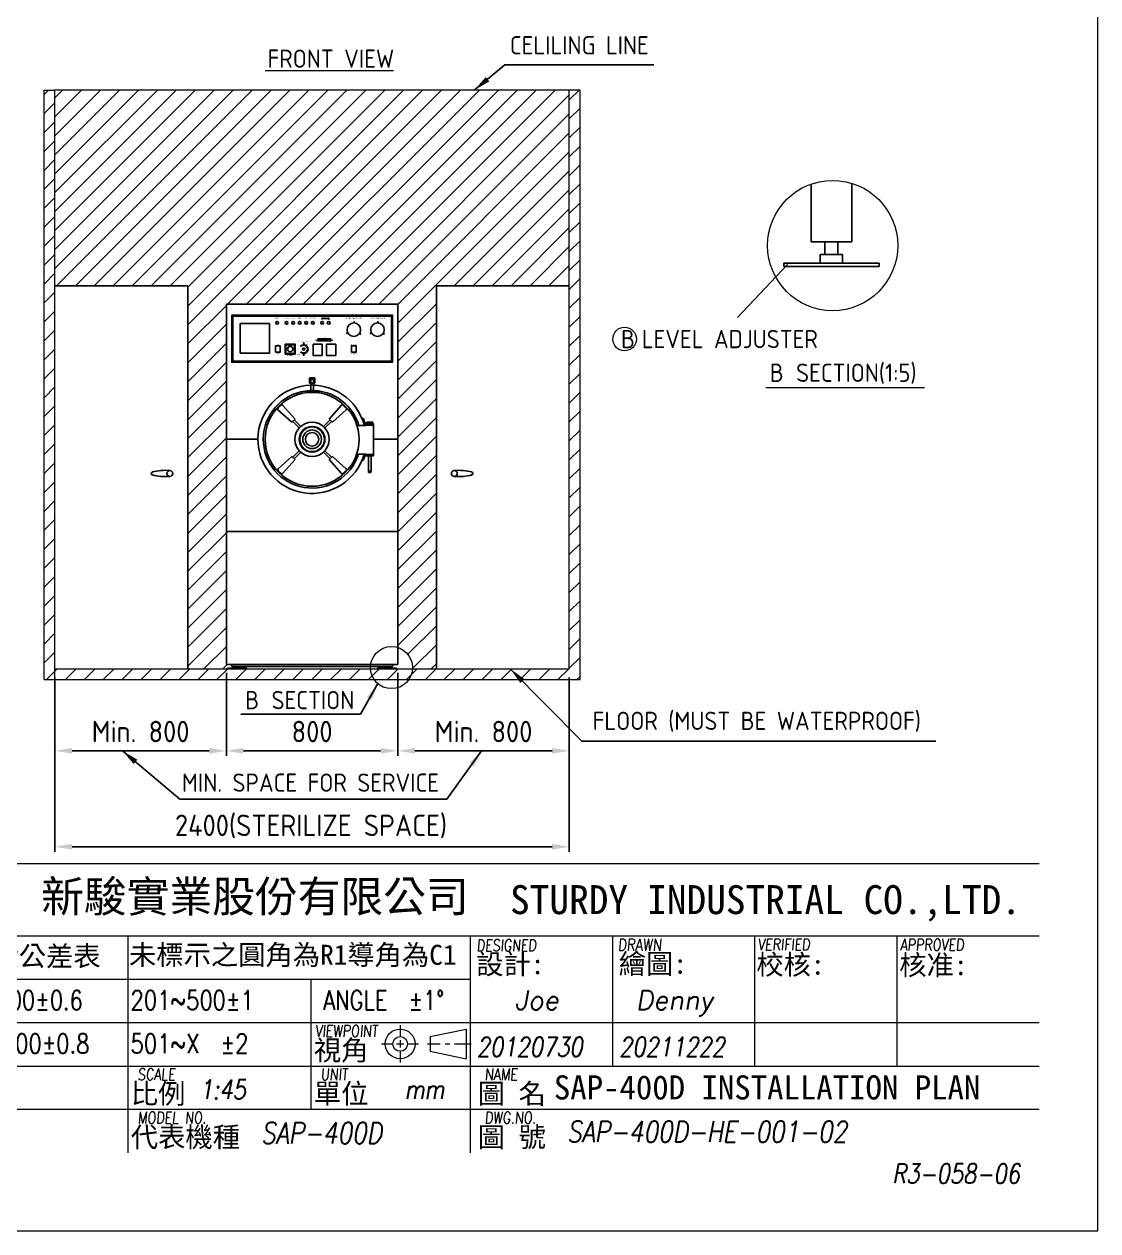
# Model space of a CAD drawing. Header units: millimetres. Extents: x -12618 to 28728, y 520 to 9790.
# Drawn here: x 23718 to 28728, y 520 to 6149 of the extents above; entities that cross this region are included whole.
import ezdxf

# ---------------------------------------------------------------- set-up
doc = ezdxf.new("R2010")
doc.units = ezdxf.units.MM
doc.header["$MEASUREMENT"] = 0
doc.linetypes.add('HIDDEN', pattern=[9.525, 6.35, -3.175])
doc.layers.get('0').update_dxf_attribs({"lineweight": 25})
for name, color, linetype, lineweight in [('D', 3, 'Continuous', 13), ('F', 7, 'Continuous', 15), ('H', 2, 'HIDDEN', 15), ('S', 4, 'Continuous', 15), ('T', 4, 'Continuous', 15)]:
    doc.layers.add(name, color=color, linetype=linetype, lineweight=lineweight)
doc.styles.get("Standard").update_dxf_attribs({"font": 'KAIU.TTF'})
doc.styles.add('STU25', font='isocp2.shx')
doc.styles.add('Text', font='romans.shx', dxfattribs={"width": 0.8, "oblique": 10})
doc.dimstyles.new('STU25', dxfattribs={"dimscale": 40, "dimtxt": 2.5, "dimasz": 2, "dimexe": 0.6, "dimexo": 1, "dimgap": 1, "dimtad": 1, "dimdsep": 46, "dimtxsty": 'STU25', "dimcen": 2, "dimazin": 2, "dimtfac": 1, "dimtmove": 0, "dimatfit": 3, "dimfxl": 0, "dimtolj": 1, "dimtzin": 0, "dimarcsym": 0})
doc.dimstyles.new('STU25$7', dxfattribs={"dimscale": 40, "dimtxt": 2.5, "dimasz": 2, "dimexe": 1.25, "dimexo": 0.625, "dimgap": 1, "dimtad": 0, "dimdec": 4, "dimdsep": 46, "dimtxsty": 'STU25', "dimcen": 2.5, "dimazin": 2, "dimtfac": 1, "dimtdec": 4, "dimtmove": 0, "dimatfit": 3, "dimfxl": 0, "dimtolj": 1, "dimtzin": 0, "dimarcsym": 0})

# ---------------------------------------------------------------- blocks, each defined once
blk = doc.blocks.new('*D5')
at = {"layer": 'D', "color": 0, "lineweight": -2}
for p, q in [((25461.5, 3122.4), (25461.5, 2735.2)), ((26261.5, 3101.4), (26261.5, 2735.2)), ((25541.5, 2759.2), (26181.5, 2759.2))]:
    blk.add_line(p, q, dxfattribs=at)
at = {"layer": 'D', "color": 0}
for points in [[(25541.5, 2772.6), (25541.5, 2745.9), (25461.5, 2759.2)], [(26181.5, 2745.9), (26181.5, 2772.6), (26261.5, 2759.2)]]:
    blk.add_solid(points, dxfattribs=at)
at = {"layer": 'Defpoints', "color": 0}
for p in [(25461.5, 3162.4), (26261.5, 3141.4), (26261.5, 2759.2)]:
    blk.add_point(p, dxfattribs=at)
at = {"layer": 'D', "color": 0, "insert": (25861.5, 2849.2), "char_height": 100, "attachment_point": 5, "style": 'STU25'}
blk.add_mtext('\\A1;Min. 800', dxfattribs=at)
blk = doc.blocks.new('*D4')
at = {"layer": 'D', "color": 0, "lineweight": -2}
for p, q in [((23861.5, 3101.4), (23861.5, 2735.2)), ((24661.5, 3122.4), (24661.5, 2735.2)), ((23941.5, 2759.2), (24581.5, 2759.2))]:
    blk.add_line(p, q, dxfattribs=at)
at = {"layer": 'D', "color": 0}
for points in [[(23941.5, 2772.6), (23941.5, 2745.9), (23861.5, 2759.2)], [(24581.5, 2745.9), (24581.5, 2772.6), (24661.5, 2759.2)]]:
    blk.add_solid(points, dxfattribs=at)
at = {"layer": 'Defpoints', "color": 0}
for p in [(24661.5, 3162.4), (23861.5, 3141.4), (24661.5, 2759.2)]:
    blk.add_point(p, dxfattribs=at)
at = {"layer": 'D', "color": 0, "insert": (24261.5, 2849.2), "char_height": 100, "attachment_point": 5, "style": 'STU25'}
blk.add_mtext('\\A1;Min. 800', dxfattribs=at)
blk = doc.blocks.new('*D15')
at = {"layer": 'D', "color": 0, "lineweight": -2}
for p, q in [((24661.5, 3122.4), (24661.5, 2735.2)), ((25461.5, 3122.4), (25461.5, 2735.2)), ((24741.5, 2759.2), (25381.5, 2759.2))]:
    blk.add_line(p, q, dxfattribs=at)
at = {"layer": 'D', "color": 0}
for points in [[(24741.5, 2772.6), (24741.5, 2745.9), (24661.5, 2759.2)], [(25381.5, 2745.9), (25381.5, 2772.6), (25461.5, 2759.2)]]:
    blk.add_solid(points, dxfattribs=at)
at = {"layer": 'Defpoints', "color": 0}
for p in [(24661.5, 3162.4), (25461.5, 3162.4), (25461.5, 2759.2)]:
    blk.add_point(p, dxfattribs=at)
at = {"layer": 'D', "color": 0, "insert": (25061.5, 2849.2), "char_height": 100, "attachment_point": 5, "style": 'STU25'}
blk.add_mtext('\\A1;800', dxfattribs=at)
blk = doc.blocks.new('*D21')
at = {"layer": 'D', "color": 0, "lineweight": -2}
for p, q in [((22758.9, 5141.4), (23431.3, 5141.4)), ((23407.3, 5061.4), (23407.3, 3221.2)), ((22008.9, 3141.2), (23431.3, 3141.2))]:
    blk.add_line(p, q, dxfattribs=at)
at = {"layer": 'D', "color": 0}
for points in [[(23420.6, 5061.4), (23393.9, 5061.4), (23407.3, 5141.4)], [(23393.9, 3221.2), (23420.6, 3221.2), (23407.3, 3141.2)]]:
    blk.add_solid(points, dxfattribs=at)
at = {"layer": 'Defpoints', "color": 0}
for p in [(22718.9, 5141.4), (21968.9, 3141.2), (23407.3, 3141.2)]:
    blk.add_point(p, dxfattribs=at)
at = {"layer": 'D', "color": 0, "insert": (23262.2, 3393.9), "char_height": 100, "attachment_point": 1, "rotation": 90, "style": 'STU25'}
blk.add_mtext('\\A1;{\\Fisocp2.shx;FINISHED WALL \\f新細明體|b0|i0|c136|p16;＞\\Fisocp2.shx;2000mm}', dxfattribs=at)
blk = doc.blocks.new('*D23')
at = {"layer": 'D', "color": 0, "lineweight": -2}
for p, q in [((23861.5, 3101.4), (23861.5, 2287.6)), ((26261.5, 3101.4), (26261.5, 2287.6)), ((26181.5, 2311.6), (23941.5, 2311.6))]:
    blk.add_line(p, q, dxfattribs=at)
at = {"layer": 'D', "color": 0}
for points in [[(23941.5, 2325), (23941.5, 2298.3), (23861.5, 2311.6)], [(26181.5, 2298.3), (26181.5, 2325), (26261.5, 2311.6)]]:
    blk.add_solid(points, dxfattribs=at)
at = {"layer": 'Defpoints', "color": 0}
for p in [(23861.5, 3141.4), (26261.5, 3141.4), (23861.5, 2311.6)]:
    blk.add_point(p, dxfattribs=at)
at = {"layer": 'D', "color": 0, "insert": (25056.5, 2406.6), "char_height": 100, "attachment_point": 5, "style": 'STU25'}
blk.add_mtext('\\A1;{\\Fisocp2.shx;2400(STERILIZE SPACE)}', dxfattribs=at)
blk = doc.blocks.new('新駿LOGO')
at = {"attachment_point": 1, "style": 'STU25'}
for s, insert, char_height in [('{\\f標楷體|b0|i0|c136|p65;新駿實業股份有限公司}', (-504.12, -439.33), 3.25), ('{\\f標楷體|b0|i0|c136|p65;STURDY\\H0.9667x; \\H1.034x;INDUSTRIAL CO.,LTD.}', (-455.51, -439.78), 3)]:
    blk.add_mtext(s, dxfattribs=dict(at, insert=insert, char_height=char_height))
blk = doc.blocks.new('H421')
at = {"layer": 'F', "color": 7}
for p, q in [((155.91, 38.09), (286.91, 38.09)), ((211.36, 38.09), (286.91, 38.09)), ((155.91, 30.59), (286.91, 30.59)), ((192.41, 30.59), (192.41, 17.09)), ((242.66, 30.59), (242.66, 17.09)), ((257.41, 30.59), (257.41, 17.09)), ((272.16, 30.59), (272.16, 17.09)), ((155.91, 26.09), (227.91, 26.09)), ((211.41, 26.09), (211.41, 17.09)), ((155.91, 21.59), (286.91, 21.59)), ((214.91, 21.59), (286.91, 21.59)), ((227.91, 21.59), (286.91, 21.59)), ((155.91, 17.09), (286.91, 17.09)), ((211.41, 17.09), (211.41, 12.59)), ((227.91, 17.09), (227.91, 8.09)), ((286.91, 12.59), (155.91, 12.59))]:
    blk.add_line(p, q, dxfattribs=at)
at = {"layer": 'F'}
for p, q in [((227.91, 30.59), (227.91, 17.09)), ((192.41, 17.09), (192.41, 8.09))]:
    blk.add_line(p, q, dxfattribs=at)
at = {"layer": 'F', "color": 0}
for p, q in [((220.66, 21.32), (220.66, 20.14)), ((223.77, 20.14), (227.5, 20.92)), ((223.77, 20.14), (223.77, 18.62)), ((227.5, 20.92), (227.5, 17.84)), ((218.72, 19.38), (219.89, 19.38)), ((220.27, 19.38), (221.04, 19.38)), ((220.66, 19.77), (220.66, 19)), ((221.42, 19.38), (222.57, 19.38)), ((223.49, 19.38), (224.81, 19.38)), ((225.34, 19.38), (225.81, 19.38)), ((226.31, 19.38), (228.03, 19.38)), ((220.66, 18.62), (220.66, 17.45)), ((223.77, 18.62), (227.5, 17.84))]:
    blk.add_line(p, q, dxfattribs=at)
for radius in [1.54, 0.762]:
    blk.add_circle((220.66, 19.38), radius, dxfattribs=at)
blk.add_blockref('新駿LOGO', (687.56, 475.62))
at = {"layer": 'F', "color": 1, "lineweight": 15, "style": 'Text', "oblique": 5, "width": 0.8}
for s, height, p in [('DESIGNED', 1.2, (228.57, 29.01)), ('DRAWN', 1.245, (243.23, 29.03)), ('VERIFIED', 1.2, (257.72, 29.09)), ('APPROVED', 1.2, (272.5, 29.06)), ('VIEWPOINT', 1.2, (211.83, 20.13)), ('SCALE', 1.2, (193.44, 15.63)), ('UNIT', 1.2, (212.42, 15.63)), ('NAME', 1.2, (229.41, 15.63)), ('MODEL NO.', 1.2, (193.44, 11.13)), ('DWG.NO.', 1.2, (229.41, 11.13))]:
    blk.add_text(s, height=height, dxfattribs=at).set_placement(p)
at = {"layer": 'F', "lineweight": -3}
for s, height, p in [('未標註者一般公差表', 2.076, (164.12, 27.45)), ('未標示之圓角為R1導角為C1', 2.0757, (192.54, 27.58)), ('設計:', 2.076, (228.54, 26.61)), ('繪圖:', 2.076, (243.32, 26.66)), ('校核:', 2.076, (257.59, 26.57)), ('核准:', 2.076, (272.41, 26.52)), ('視角', 2.076, (211.71, 17.69)), ('比例', 2.076, (192.73, 13.19)), ('單位', 2.076, (211.71, 13.19)), ('圖 名', 2.076, (228.7, 13.19)), ('代表機種', 2.076, (192.73, 8.69)), ('圖 號', 2.076, (228.7, 8.69))]:
    blk.add_text(s, height=height, dxfattribs=at).set_placement(p)
at = {"layer": 'F', "lineweight": 20, "style": 'Text', "width": 0.8}
for s, p in [('51~100±0.6', (174.32, 22.91)), ('201~500±1', (192.72, 22.91)), ('ANGLE  ±1%%D', (212.68, 22.91)), ('101~200±0.8', (173.63, 18.41)), ('501~X  ±2', (192.72, 18.41))]:
    blk.add_text(s, height=2, dxfattribs=at).set_placement(p)

msp = doc.modelspace()

# ---------------------------------------------------------------- hatches: boundary and pattern name
h = msp.add_hatch(color=256)
h.paths.add_polyline_path([(24686.545, 4792.196), (24686.545, 4572.196), (25436.545, 4572.196), (25436.545, 4792.196)])
h.paths.add_polyline_path([(24691.545, 4787.196), (24691.545, 4577.196), (25431.545, 4577.196), (25431.545, 4787.196)], flags=16)
h = msp.add_hatch(color=256)
h.paths.add_polyline_path([(24982.545, 4656.446), (24936.545, 4656.446), (24936.545, 4610.446), (24982.545, 4610.446)])
h.paths.add_polyline_path([(24979.545, 4653.446), (24979.545, 4613.446), (24939.545, 4613.446), (24939.545, 4653.446)], flags=16)
h = msp.add_hatch(color=256)
h.paths.add_polyline_path([(25009.128, 4648.027), (25007.712, 4649.443, 0.01136804), (25006.989, 4648.752), (25009.817, 4645.924, -0.39222709), (25034.275, 4646.849), (25034.49, 4649.237, 0.03083087), (25032.427, 4650.584), (25033.328, 4652.372, 0.01136804), (25032.445, 4652.842), (25031.545, 4651.056, 0.30992327)])
h.paths.add_polyline_path([(25031.641, 4617.663), (25031.426, 4615.276, 0.55981906), (25034.49, 4649.237), (25034.275, 4646.849, -0.51491666)])
h.paths.add_polyline_path([(25031.426, 4615.276), (25031.641, 4617.663, -0.34118458), (25009.817, 4620.468), (25006.989, 4617.639, 0.01136804), (25007.712, 4616.948), (25009.128, 4618.364, 0.30810322)])
at = {"linetype": 'Continuous'}
for points in [[(24698.256, 3144.446), (24701.153, 3147.342), (24701.153, 3144.446)], [(24721.937, 3144.446), (24724.834, 3144.446), (24721.937, 3147.342)], [(25398.256, 3144.446), (25401.153, 3147.342), (25401.153, 3144.446)], [(25421.937, 3144.446), (25424.834, 3144.446), (25421.937, 3147.342)]]:
    msp.add_hatch(color=256, dxfattribs=at).paths.add_polyline_path(points)
at = {"layer": 'D', "ltscale": 5}
h = msp.add_hatch(dxfattribs=at)
h.set_pattern_fill('ANSI31', color=256, scale=500, style=0)
h.set_pattern_definition([(45, (238966.23, 11429.52), (-44.194174, 44.194174), [])])
h.paths.add_polyline_path([(25461.545, 4842.446), (25461.545, 4212.446), (25461.545, 3782.446), (25461.545, 3241.41, -0.32755828), (25530.416, 3147.562, -0.01555392), (25530.226, 3141.446), (25641.545, 3141.446), (25641.545, 4928.381), (26261.545, 4928.381), (26261.545, 5841.446), (23861.545, 5841.446), (23861.545, 4928.381), (24481.545, 4928.381), (24481.545, 3141.446), (24661.545, 3141.446), (24661.545, 3162.446), (24661.545, 3782.446), (24661.545, 4212.446), (24661.545, 4842.446)])
at = {"layer": 'H', "ltscale": 5}
h = msp.add_hatch(dxfattribs=at)
h.set_pattern_fill('ANSI31', color=256, scale=500, style=0)
h.set_pattern_definition([(45, (242036.116, 23757.376), (-44.194174, 44.194174), [])])
h.paths.add_polyline_path([(26311.545, 3091.446), (26311.545, 5841.446), (26261.545, 5841.446), (26261.545, 3141.446), (23861.545, 3141.446), (23861.545, 5841.446), (23811.545, 5841.446), (23811.545, 3091.446)])
h.paths.add_polyline_path([(26311.545, 5841.446), (26261.545, 5841.446)], flags=16)
h.paths.add_polyline_path([(23811.545, 5841.446), (23861.545, 5841.446)], flags=16)

# ---------------------------------------------------------------- linework, layer by layer
at = {"linetype": 'Continuous'}
for p, q in [((27579.29, 5406.689), (27579.29, 5133.889)), ((27389.29, 5133.889), (27389.29, 5402.713)), ((27579.29, 5133.889), (27389.29, 5133.889)), ((27454.29, 5133.889), (27454.29, 5073.889)), ((27514.29, 5073.889), (27514.29, 5133.889)), ((27432.329, 5073.889), (27536.252, 5073.889)), ((27432.329, 5033.889), (27432.329, 5073.889)), ((27536.252, 5073.889), (27536.252, 5033.889)), ((27261.79, 5033.889), (27706.79, 5033.889)), ((27261.79, 5018.889), (27261.79, 5033.889)), ((27706.79, 5018.889), (27261.79, 5018.889)), ((27706.79, 5033.889), (27706.79, 5018.889)), ((24967.078, 4292.063), (24902.378, 4350.4)), ((24923.591, 4371.613), (24981.927, 4306.913)), ((25141.163, 4306.913), (25199.499, 4371.613)), ((25220.712, 4350.4), (25156.012, 4292.063)), ((24981.927, 4306.913), (24967.078, 4292.063)), ((24971.144, 4296.129), (25001.717, 4265.556)), ((25008.435, 4272.273), (24977.861, 4302.847)), ((25145.228, 4302.847), (25114.655, 4272.273)), ((25121.372, 4265.556), (25151.946, 4296.129)), ((25156.012, 4292.063), (25141.163, 4306.913)), ((25312.865, 4284.946), (25312.865, 4277.446)), ((25347.865, 4284.946), (25312.865, 4284.946)), ((25347.865, 4278.946), (25312.865, 4278.946)), ((25317.474, 4292.414), (25316.471, 4291.411)), ((25316.471, 4285.949), (25316.471, 4291.411)), ((25316.471, 4285.949), (25317.474, 4284.946)), ((25343.257, 4292.414), (25317.474, 4292.414)), ((25343.257, 4284.946), (25317.474, 4284.946)), ((25343.257, 4292.414), (25344.26, 4291.411)), ((25344.26, 4285.949), (25343.257, 4284.946)), ((25344.26, 4285.949), (25344.26, 4291.411)), ((25347.865, 4134.946), (25347.865, 4284.946)), ((25312.865, 4277.446), (25270.676, 4277.446)), ((24902.762, 4074.838), (24967.078, 4132.828)), ((24981.927, 4117.979), (24923.591, 4053.279)), ((24967.078, 4132.828), (24981.927, 4117.979)), ((25001.717, 4159.336), (24971.144, 4128.762)), ((24977.861, 4122.045), (25008.435, 4152.618)), ((25114.655, 4152.618), (25145.228, 4122.045)), ((25151.946, 4128.762), (25121.372, 4159.336)), ((25141.163, 4117.979), (25156.012, 4132.828)), ((25199.152, 4053.663), (25141.163, 4117.979)), ((25156.012, 4132.828), (25220.712, 4074.492)), ((25269.056, 4142.446), (25312.865, 4142.446)), ((25312.865, 4134.946), (25312.865, 4142.446)), ((25347.865, 4140.946), (25312.865, 4140.946)), ((25347.865, 4134.946), (25312.865, 4134.946)), ((25324.025, 4064.36), (25324.025, 4134.946)), ((25336.706, 4064.36), (25336.706, 4134.946)), ((25336.706, 4064.36), (25324.025, 4064.36)), ((25325.028, 4056.909), (25324.025, 4064.36)), ((25325.028, 4056.909), (25330.365, 4056.909)), ((25335.703, 4056.909), (25330.365, 4056.909)), ((25335.703, 4056.909), (25336.706, 4064.36)), ((24756.045, 3144.446), (24667.045, 3144.446)), ((24667.045, 3141.446), (24756.045, 3141.446)), ((24701.153, 3152.446), (24701.153, 3144.446)), ((24706.349, 3152.446), (24706.349, 3144.446)), ((24716.741, 3152.446), (24716.741, 3144.446)), ((24721.937, 3144.446), (24721.937, 3152.446)), ((24724.834, 3144.446), (24721.937, 3147.342)), ((24756.045, 3141.446), (24756.045, 3144.446)), ((25456.045, 3144.446), (25367.045, 3144.446)), ((25367.045, 3144.446), (25367.045, 3141.446)), ((25367.045, 3141.446), (25456.045, 3141.446)), ((25401.153, 3152.446), (25401.153, 3144.446)), ((25406.349, 3152.446), (25406.349, 3144.446)), ((25416.741, 3152.446), (25416.741, 3144.446)), ((25421.937, 3144.446), (25421.937, 3152.446)), ((25424.834, 3144.446), (25421.937, 3147.342)), ((25456.045, 3141.446), (25456.045, 3144.446))]:
    msp.add_line(p, q, dxfattribs=at)
for p, q in [((23861.545, 4928.381), (24481.545, 4928.381)), ((24481.545, 4928.381), (24481.545, 3141.446)), ((25641.545, 4928.381), (25641.545, 3141.446)), ((26261.545, 4928.381), (25641.545, 4928.381)), ((24661.545, 4842.446), (25461.545, 4842.446)), ((24661.545, 4212.446), (24661.545, 4842.446)), ((25461.545, 4212.446), (25461.545, 4842.446)), ((24691.545, 4787.196), (25431.545, 4787.196)), ((24691.545, 4577.196), (24691.545, 4787.196)), ((25431.545, 4787.196), (25431.545, 4577.196)), ((24725.545, 4752.446), (24725.545, 4614.446)), ((24863.545, 4752.446), (24725.545, 4752.446)), ((24863.545, 4614.446), (24863.545, 4752.446)), ((25107.545, 4775.516), (25140.045, 4775.516)), ((25107.545, 4775.516), (25107.545, 4773.516)), ((25123.795, 4777.516), (25123.795, 4775.516)), ((25140.045, 4775.516), (25140.045, 4773.516)), ((25009.817, 4645.924), (25006.989, 4648.752)), ((25009.817, 4620.468), (25006.989, 4617.639)), ((25009.128, 4648.027), (25007.712, 4649.443)), ((25009.128, 4618.364), (25007.712, 4616.948)), ((25031.545, 4651.056), (25032.445, 4652.842)), ((25032.427, 4650.584), (25033.328, 4652.372)), ((25066.195, 4603.946), (25066.195, 4656.446)), ((25066.195, 4656.446), (25108.895, 4656.446)), ((25108.895, 4656.446), (25108.895, 4603.946)), ((25129.195, 4656.446), (25129.195, 4603.946)), ((25129.195, 4656.446), (25171.895, 4656.446)), ((25171.895, 4656.446), (25171.895, 4603.946)), ((25431.545, 4577.196), (24691.545, 4577.196)), ((24725.545, 4614.446), (24863.545, 4614.446)), ((25066.195, 4603.946), (25108.895, 4603.946)), ((25129.195, 4603.946), (25171.895, 4603.946)), ((25049.045, 4496.946), (25049.045, 4475.946)), ((25072.045, 4498.946), (25051.045, 4498.946)), ((25051.045, 4473.946), (25055.545, 4473.946)), ((25055.545, 4492.446), (25067.545, 4492.446)), ((25055.545, 4492.446), (25055.545, 4433.446)), ((25055.545, 4473.946), (25067.545, 4473.946)), ((25067.545, 4492.446), (25067.545, 4433.446)), ((25067.545, 4473.946), (25072.045, 4473.946)), ((25074.045, 4475.946), (25074.045, 4496.946)), ((25030.545, 4433.446), (25030.545, 4431.446)), ((25092.545, 4433.446), (25030.545, 4433.446)), ((25030.545, 4431.446), (25092.545, 4431.446)), ((25092.545, 4431.446), (25092.545, 4433.446)), ((25300.497, 4311.057), (25294.951, 4308.768)), ((25347.865, 4278.946), (25347.865, 4272.946)), ((24661.545, 4212.446), (24661.545, 3782.446)), ((24661.545, 4212.446), (24809.045, 4212.446)), ((24661.545, 4212.446), (24809.045, 4212.446)), ((25347.865, 4212.446), (25461.545, 4212.446)), ((25347.865, 4212.446), (25461.545, 4212.446)), ((25461.545, 4212.446), (25461.545, 3782.446)), ((25300.497, 4113.835), (25294.951, 4116.124)), ((25347.865, 4145.946), (25347.865, 4151.946)), ((24661.545, 3782.446), (25461.545, 3782.446)), ((24661.545, 3782.446), (24661.545, 3162.446)), ((24661.545, 3782.446), (25461.545, 3782.446)), ((25461.545, 3782.446), (25461.545, 3162.446)), ((24661.545, 3162.446), (25461.545, 3162.446)), ((24686.545, 3152.446), (24686.545, 3162.446)), ((25436.545, 3152.446), (25436.545, 3162.446)), ((24667.045, 3144.446), (24667.045, 3141.446)), ((24686.545, 3152.446), (25436.545, 3152.446))]:
    msp.add_line(p, q)
at = {"lineweight": 50}
for p, q in [((25087.545, 4676.196), (25150.545, 4676.196)), ((25087.545, 4676.196), (25087.545, 4671.196)), ((25118.045, 4676.196), (25118.045, 4681.196)), ((25150.545, 4676.196), (25150.545, 4671.196))]:
    msp.add_line(p, q, dxfattribs=at)
for points in [[(24686.545, 4792.196), (25436.545, 4792.196), (25436.545, 4572.196), (24686.545, 4572.196)], [(24890.545, 4618.446), (24912.545, 4618.446), (24912.545, 4648.446), (24890.545, 4648.446)], [(24936.545, 4656.446), (24982.545, 4656.446), (24982.545, 4610.446), (24936.545, 4610.446)], [(24939.545, 4653.446), (24979.545, 4653.446), (24979.545, 4613.446), (24939.545, 4613.446)], [(25244.895, 4618.696), (25266.895, 4618.696), (25266.895, 4648.696), (25244.895, 4648.696)]]:
    msp.add_lwpolyline(points, close=True)
for centre, radius in [((24898.545, 4756.196), 6.5), ((24942.545, 4756.196), 6.5), ((24973.045, 4756.196), 6.5), ((25003.545, 4756.196), 6.5), ((25034.045, 4756.196), 6.5), ((25064.545, 4756.196), 6.5), ((25108.545, 4756.196), 6.5), ((25139.045, 4756.196), 6.5), ((25256.545, 4723.696), 31.5), ((25258.428, 4759.631), 1.25), ((25366.545, 4723.696), 31.5), ((25368.429, 4759.646), 1.25), ((25224.469, 4707.352), 1.25), ((25286.737, 4704.089), 1.25), ((25334.469, 4707.352), 1.25), ((25396.737, 4704.089), 1.25), ((24959.545, 4633.446), 12.5), ((25061.545, 4212.446), 219), ((25061.545, 4212.446), 80), ((25061.545, 4212.446), 60), ((25061.545, 4212.446), 57.5), ((25061.545, 4212.446), 43.5), ((25061.545, 4212.446), 31.5), ((24397.922, 4053.279), 13.838), ((25725.168, 4053.279), 13.838)]:
    msp.add_circle(centre, radius)
at = {"lineweight": 25}
for centre, radius in [((25022.545, 4633.446), 5), ((25022.545, 4660.946), 2.1), ((25022.545, 4605.946), 2.1)]:
    msp.add_circle(centre, radius, dxfattribs=at)
for centre, radius, start, end in [((25022.545, 4633.196), 22, 132.394749, 135), ((25022.545, 4633.196), 22, 225, 227.605251), ((25022.545, 4633.196), 20, 63.256316, 132.134016), ((25022.545, 4633.196), 20, 227.865984, 60.390332), ((25022.545, 4633.196), 18, 225, 135), ((25022.545, 4633.196), 22, 60.651065, 63.256316), ((25061.545, 4212.446), 252.5, 14.917369, 343.905184), ((25051.045, 4496.946), 2, 90, 180), ((25051.045, 4475.946), 2, 180, 270), ((25072.045, 4496.946), 2, 0, 90), ((25072.045, 4475.946), 2, 270, 0), ((25061.545, 4212.446), 227.5, 16.60155, 342.079787), ((25061.545, 4212.446), 252.5, 14.917369, 22.424964), ((25061.545, 4212.446), 258.5, 14.563372, 22.424964), ((25061.545, 4212.446), 258.5, 337.575036, 344.288537), ((24318.905, 4053.279), 7.438, 92.871294, 267.128706), ((24378.292, 3815.396), 252.485, 85.540935, 104.343446), ((25744.798, 3815.396), 252.485, 75.656554, 94.459065), ((25804.185, 4053.279), 7.438, 272.871294, 87.128706), ((24378.292, 4291.162), 252.485, 255.656554, 274.459065), ((25744.798, 4291.162), 252.485, 265.540935, 284.343446)]:
    msp.add_arc(centre, radius, start, end)
at = {"linetype": 'Continuous'}
for centre, radius, start, end in [((24905.918, 4353.94), 5.007, 146.352885, 225), ((24948.179, 4325.812), 55.773, 123.647115, 146.352885), ((24920.051, 4368.073), 5.007, 39.078128, 123.647115), ((25203.039, 4368.073), 5.007, 56.352885, 135), ((25174.911, 4325.812), 55.773, 33.647115, 56.352885), ((25217.172, 4353.94), 5.007, 309.078128, 33.647115), ((24905.918, 4070.952), 5.007, 129.078078, 213.647115), ((24948.179, 4099.08), 55.773, 213.647115, 236.352885), ((25203.039, 4056.819), 5.007, 219.078078, 303.647115), ((25174.911, 4099.08), 55.773, 303.647115, 326.352885), ((25217.172, 4070.952), 5.007, 326.352885, 45), ((24920.051, 4056.819), 5.007, 236.352885, 315)]:
    msp.add_arc(centre, radius, start, end, dxfattribs=at)
at = {"layer": 'D'}
for p, q in [((24842.443, 5932.382), (25441.493, 5932.382)), ((27178.629, 4454.817), (27919.001, 4454.817))]:
    msp.add_line(p, q, dxfattribs=at)
at = {"layer": 'D', "linetype": 'Continuous'}
msp.add_line((27279.725, 5027.589), (27046.011, 4780.012), dxfattribs=at)
at = {"layer": 'D'}
for centre, radius in [((27490.325, 5116.276), 303.734), ((26519.496, 4680.125), 55), ((25432.038, 3147.562), 98.378)]:
    msp.add_circle(centre, radius, dxfattribs=at)
at = {"layer": 'F', "color": 6}
msp.add_lwpolyline([(15542.716, 9789.74), (15542.716, 519.74), (28727.716, 519.74), (28727.716, 9789.74)], close=True, dxfattribs=at)
msp.add_lwpolyline([(15542.716, 9789.74), (15542.716, 519.74), (28727.716, 519.74), (28727.716, 9789.74)], close=True, dxfattribs=at)
at = {"layer": 'S'}
for p, q in [((23811.545, 5841.446), (23861.545, 5841.446)), ((23811.545, 5841.446), (23861.545, 5841.446)), ((23811.545, 3091.446), (23811.545, 5841.446)), ((26311.545, 5841.446), (26261.545, 5841.446)), ((26311.545, 5841.446), (26261.545, 5841.446)), ((26261.545, 5141.446), (26261.545, 5151.446))]:
    msp.add_line(p, q, dxfattribs=at)
at = {"layer": 'S', "linetype": 'Continuous'}
for p, q in [((23811.545, 5841.446), (23861.545, 5841.446)), ((23861.545, 3091.446), (23861.545, 5841.446)), ((23861.545, 3141.446), (23861.545, 5841.446)), ((26311.545, 5841.446), (23861.545, 5841.446)), ((26261.545, 3141.446), (26261.545, 5841.446)), ((26311.545, 5841.446), (26261.545, 5841.446)), ((26311.545, 3091.446), (26311.545, 5841.446)), ((23861.545, 3141.446), (26261.545, 3141.446)), ((23811.545, 3091.446), (26311.545, 3091.446))]:
    msp.add_line(p, q, dxfattribs=at)

# ---------------------------------------------------------------- block references
at = {"xscale": 45, "yscale": 45, "zscale": 45}
msp.add_blockref('H421', (15542.716, 519.74), dxfattribs=at)

# ---------------------------------------------------------------- texts
for s, insert, char_height, width, attachment_point in [('{\\fArial|b0|i0|c0|p34;POWER}', (24888.545, 4779.196), 3.5, 19.50054, 1), ('{\\fArial|b0|i0|c0|p34;ADD WATER}', (24942.546, 4777.429), 3.5, 29.9713, 5), ('{\\fArial|b0|i0|c0|p34;HEAT}', (24973.045, 4777.429), 3.5, 19, 5), ('{\\fArial|b0|i0|c0|p34;STERI}.', (25004.125, 4777.429), 3.5, 19, 5), ('{\\fArial|b0|i0|c0|p34;DRY}', (25028.545, 4779.196), 3.5, 14.99983, 1), ('{\\fArial|b0|i0|c0|p34;COMPLETE}', (25050.545, 4779.196), 3.5, 23.49974, 1), ('{\\fArial|b0|i0|c0|p34;CLOSE}', (25099.552, 4772.292), 3.5, 41.76, 1), ('{\\fArial|b0|i0|c0|p34;OPPOSITE DOOR}', (25102.552, 4782.255), 3.5, 41.75953, 1), ('{\\fArial|b0|i0|c0|p34;OPEN}', (25133.57, 4772.29), 3.5, 41.76, 1), ('{\\fArial|b0|i0|c0|p34;CHAMBER PRESSURE GAUGE}', (25219.545, 4779.196), 3.5, 77.43945, 1), ('{\\fArial|b0|i0|c0|p34;JACKET PRESSURE GAUGE}', (25335.545, 4779.196), 3.5, 67.407, 1), ('{\\fArial|b0|i0|c0|p34;TIMER}', (25118.045, 4684.702), 3.5, 59.839, 5), ('{\\fArial|b0|i0|c0|p34;ON}', (24896.545, 4657.696), 5, 14.49951, 1), ('{\\fArial|b1|i0|c0|p34;0.9}', (24994.992, 4656.196), 4, 25.84153, 1), ('{\\fArial|b1|i0|c0|p34;2.1}', (24995.045, 4617.196), 4, 25.7884, 1), ('{\\fArial|b0|i0|c0|p34;PRESSURE CONTROL}', (24996.045, 4671.196), 3.5, 56.4195, 1), ('{\\fArial|b1|i0|c0|p34;1.2}', (25033.545, 4658.196), 4, 11.85227, 1), ('{\\fArial|b0|i0|c0|p34;STERI.}', (25080.009, 4668.196), 3.5, 43.963, 1), ('{\\fArial|b0|i0|c0|p34;DRY}', (25145.045, 4668.196), 3.5, 35.41234, 1), ('{\\fArial|b0|i0|c0|p34;OFF}', (24894.545, 4613.696), 5, 16.49951, 1), ('{\\fArial|b0|i0|c0|p34;EMERGENCY}', (24945.545, 4605.196), 3.5, 23.5, 1), ('\\A1;{\\fArial|b1|i1|c0|p34;kg/cm\\H0.7x;\\S2^  ;}', (24989.045, 4609.196), 4, 25.94918, 1)]:
    msp.add_mtext(s, dxfattribs=dict(insert=insert, char_height=char_height, width=width, attachment_point=attachment_point))
at = {"char_height": 5, "attachment_point": 1}
for s, insert in [('{\\fARIAL|b0|i0|c0|p34;LIQUID}', (25244.545, 4657.696)), ('{\\fArial|b0|i0|c0|p34;NORMAL}', (25241.545, 4613.696))]:
    msp.add_mtext(s, dxfattribs=dict(at, insert=insert))
at = {"layer": 'D', "color": 4}
msp.add_text('SAP-400D INSTALLATION PLAN', height=112.5, dxfattribs=at).set_placement((26189.632, 1132.775))
at = {"layer": 'D', "color": 11, "char_height": 85, "attachment_point": 1}
for s, insert in [('{\\Fisocp.shx;\\C3;CELILING LINE}', (25984.385, 6093.262)), ('{\\Fisocp2.shx;\\C3;FRONT VIEW}', (24853.307, 6030.732)), ('{\\Fisocp2.shx;\\C3;B\\f???|b0|i0|c0|p65; \\Fisocp2.shx;LEVEL ADJUSTER}', (26502.98, 4722.621)), ('{\\Fisocp2.shx;\\C3;B\\f標楷體|b0|i0|c136|p65; \\Fisocp2.shx;SECTION(1:5)}', (27197.047, 4565.402)), ('{\\Fisocp2.shx;\\C3;B\\f標楷體|b0|i0|c136|p65; \\Fisocp2.shx;SECTION}', (24749.537, 3038.363)), ('{\\Fisocp2.shx;\\C3;FLOOR (MUST BE WATERPROOF)}', (26370.598, 2941.604)), ('{\\Fisocp2.shx;\\C3;MIN. SPACE FOR SERVICE}', (24454.397, 2653.222))]:
    msp.add_mtext(s, dxfattribs=dict(at, insert=insert))
at = {"layer": 'T', "lineweight": 20, "style": 'Text', "oblique": 10}
for s, p in [('Joe', (26007.208, 1550.903)), ('Denny', (26572.262, 1550.903))]:
    msp.add_text(s, height=90, dxfattribs=at).set_placement(p)
at = {"layer": 'T', "lineweight": 20, "style": 'Text', "oblique": 10, "width": 0.8}
for s, height, p in [('20120730', 90, (25829.888, 1332.99)), ('20211222', 90, (26493.638, 1332.99)), ('1:45', 90, (24536.236, 1134.113)), ('mm', 90, (25492.852, 1134.368)), ('SAP-400D', 99, (24823.196, 926.511)), ('SAP-400D-HE-001-02', 99, (26250.975, 932.804))]:
    msp.add_text(s, height=height, dxfattribs=at).set_placement(p)
at = {"layer": 'T', "linetype": 'Continuous', "lineweight": 20, "insert": (27768.546, 831.763), "char_height": 90, "attachment_point": 1, "style": 'Text'}
msp.add_mtext('{R3-058-06}', dxfattribs=at)

# ---------------------------------------------------------------- dimensions: what is measured, and where the dimension line sits
at = {"layer": 'D'}
dim = msp.add_linear_dim(base=(23407.275, 3141.181), p1=(22718.901, 5141.446), p2=(21968.901, 3141.181), angle=90, text='{\\Fisocp2.shx;FINISHED WALL \\f新細明體|b0|i0|c136|p16;＞\\Fisocp2.shx;<>mm}', dimstyle='STU25', override={"dimdec": 0}, dxfattribs=at)
dim.commit()
dim.dimension.update_dxf_attribs({"geometry": '*D21', "text_midpoint": (23407.275, 4153.363), "dimtype": 160})
dim = msp.add_linear_dim(base=(24661.545, 2759.234), p1=(23861.545, 3141.446), p2=(24661.545, 3162.446), text='Min. <>', dimstyle='STU25', dxfattribs=at)
dim.commit()
dim.dimension.update_dxf_attribs({"geometry": '*D4', "text_midpoint": (24261.545, 2849.234)})
dim = msp.add_linear_dim(base=(25461.545, 2759.234), p1=(24661.545, 3162.446), p2=(25461.545, 3162.446), dimstyle='STU25', dxfattribs=at)
dim.commit()
dim.dimension.update_dxf_attribs({"geometry": '*D15', "text_midpoint": (25061.545, 2849.234)})
for base, p1, p2, text, picture, middle in [((26261.545, 2759.234), (25461.545, 3162.446), (26261.545, 3141.446), 'Min. <>', '*D5', (25861.545, 2759.234)), ((23861.545, 2311.627), (26261.545, 3141.446), (23861.545, 3141.446), '{\\Fisocp2.shx;<>(STERILIZE SPACE)}', '*D23', (25056.51, 2311.627))]:
    dim = msp.add_linear_dim(base=base, p1=p1, p2=p2, text=text, dimstyle='STU25', dxfattribs=at)
    dim.commit()
    dim.dimension.update_dxf_attribs({"geometry": picture, "text_midpoint": middle, "dimtype": 160})

# ---------------------------------------------------------------- leaders
for points in [[(25818.167, 5841.446), (25961.458, 5958.793), (26656.348, 5958.793)], [(25986.357, 3141.446), (26320.454, 2804.537), (27971.714, 2804.537)], [(25368.429, 3072.515), (25287.384, 2930.627), (24729.629, 2930.627)], [(24176.633, 2759.234), (24444.395, 2533.581)], [(25852.68, 2759.234), (25690.499, 2533.581), (24444.395, 2533.581)]]:
    msp.add_leader(points, dimstyle='STU25$7', override={"dimgap": 1, "dimtad": 0}, dxfattribs=at)

doc.saveas('drawing.dxf')
